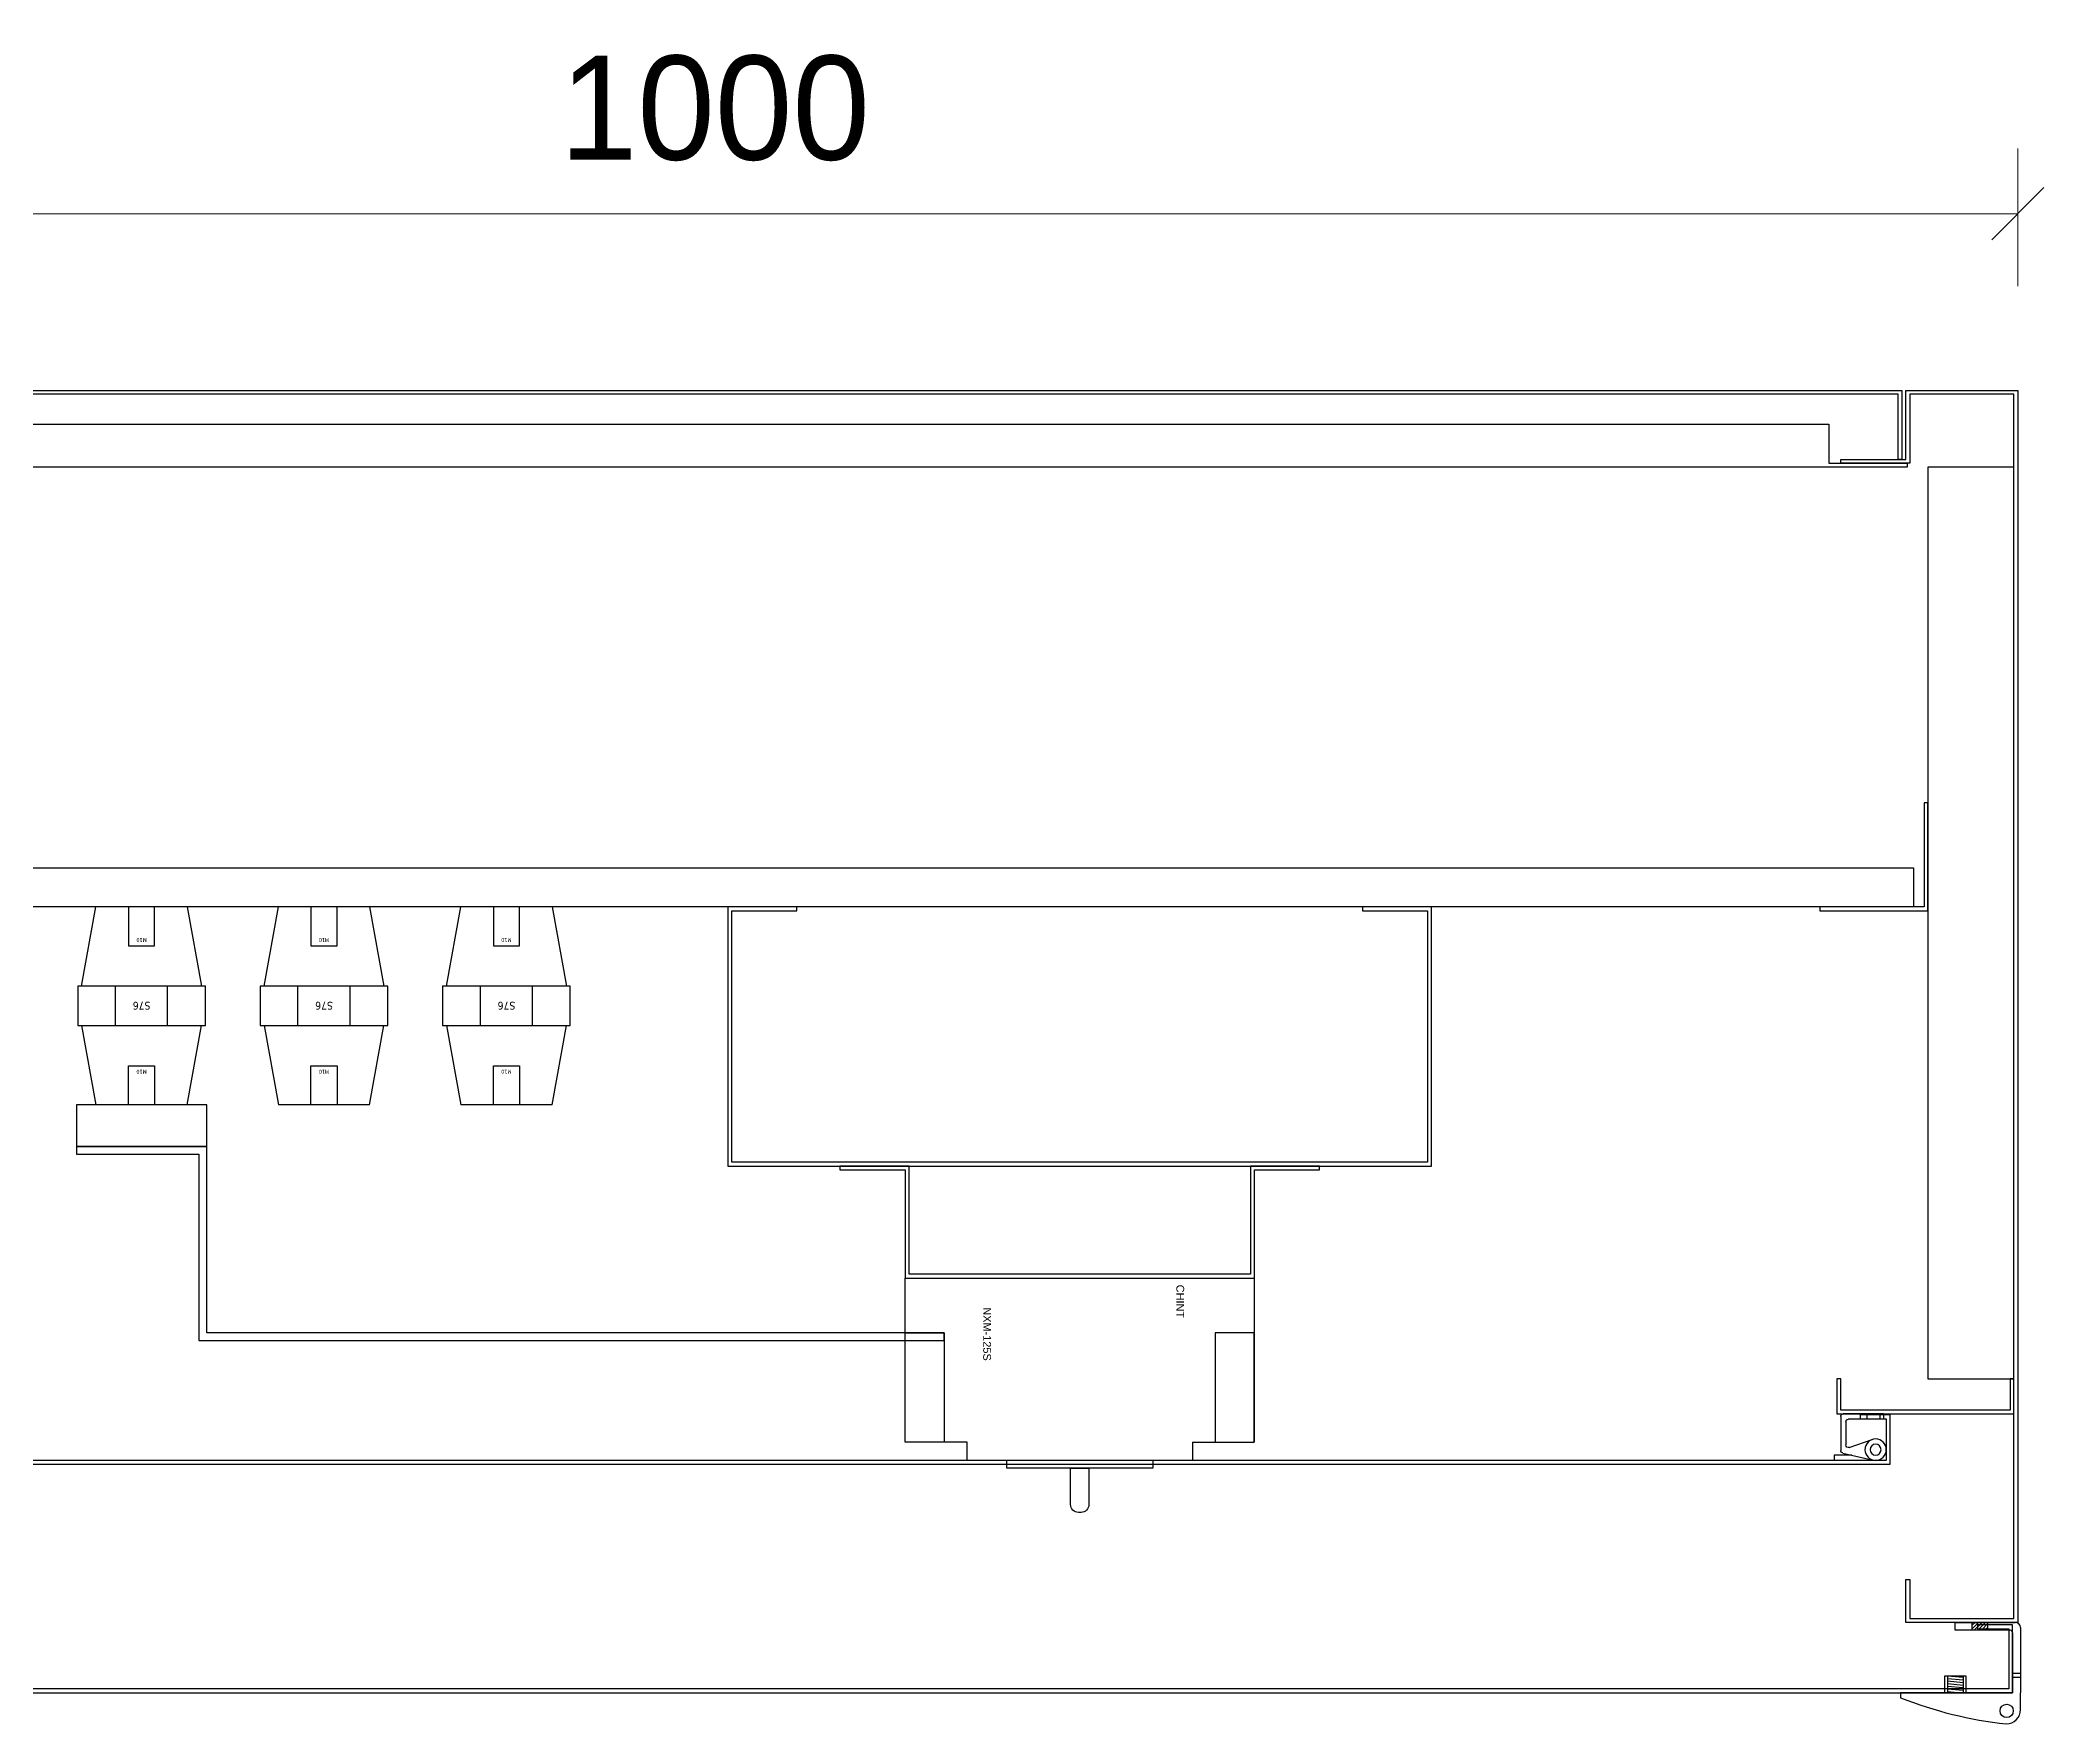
# Model space of a CAD drawing. Header units: millimetres. Extents: x 0 to 5940, y 0 to 4200.
# Drawn here: x 600 to 1369, y 1043 to 1689 of the extents above; entities that cross this region are included whole.
import ezdxf

# ---------------------------------------------------------------- set-up
doc = ezdxf.new("R2010")
doc.units = ezdxf.units.MM
doc.layers.add('DIM', color=253, linetype='Continuous')
doc.layers.add('Ghi chu', color=7, linetype='Continuous')
doc.styles.add('Arial', font='arial.ttf')
doc.dimstyles.new('Dim-40', dxfattribs={"dimtxt": 40, "dimasz": 20, "dimexe": 25, "dimexo": 40, "dimgap": 20, "dimtad": 1, "dimdec": 0, "dimtxsty": 'Standard', "dimblk": 'OBLIQUE', "dimcen": 15, "dimclrd": 5, "dimclre": 5, "dimclrt": 3, "dimazin": 3, "dimtfac": 1, "dimtdec": 0, "dimtmove": 0, "dimatfit": 3, "dimldrblk": 'ARCHTICK', "dimlwd": 9, "dimlwe": 9})

# ---------------------------------------------------------------- blocks, each defined once
blk = doc.blocks.new('nxm-125-2')
at = {"color": 7}
for p, q in [((29591.41, -128993.18), (29654.41, -128993.18)), ((29591.41, -129127.18), (29591.41, -128993.18)), ((29654.41, -129016.93), (29654.41, -128993.18)), ((29661.41, -129032.18), (29661.41, -129088.18)), ((29654.41, -129103.43), (29654.41, -129127.18)), ((29654.41, -129127.18), (29591.41, -129127.18))]:
    blk.add_line(p, q, dxfattribs=at)
for points in [[(29612.41, -129008.18), (29654.41, -129008.18), (29654.41, -128993.18), (29612.41, -128993.18)], [(29612.41, -129112.18), (29654.41, -129112.18), (29654.41, -129127.18), (29612.41, -129127.18)]]:
    blk.add_lwpolyline(points, close=True, dxfattribs=at)
for points in [[(29654.41, -129016.93), (29661.41, -129016.93), (29661.41, -129032.18)], [(29661.41, -129032.18), (29664.41, -129032.18), (29664.41, -129088.18), (29661.41, -129088.18)], [(29661.41, -129088.18), (29661.41, -129103.43), (29654.41, -129103.43)]]:
    blk.add_lwpolyline(points, dxfattribs=at)
blk.add_lwpolyline([(29664.41, -129056.68), (29678.41, -129056.68, -0.414214), (29681.41, -129059.68), (29681.41, -129060.68, -0.414214), (29678.41, -129063.68), (29664.41, -129063.68)], format="xyb", close=True, dxfattribs=at)
at = {"color": 7, "char_height": 3, "attachment_point": 5, "style": 'Arial'}
for s, insert, width in [('CHINT', (29600.37, -129021.63), 12.8015), ('NXM-125S', (29612.91, -129095.73), 34.0899)]:
    blk.add_mtext(s, dxfattribs=dict(at, insert=insert, width=width))
blk = doc.blocks.new('HL044-1.3-B')
h = blk.add_hatch()
h.set_pattern_fill('ANSI31', color=1, scale=0.3, style=0)
h.set_pattern_definition([(45, (-80982.31925, -42991.2648), (-0.673519209, 0.673519209), [])])
h.paths.add_polyline_path([(-15.5, 27), (-15.5, 24), (-9.5, 24), (-9.5, 27)])
at = {"color": 1}
for p, q in [((-22, 24), (-22, 27)), ((-22, 27), (1, 27)), ((-1, 24), (-22, 24)), ((-15.5, 24), (-15.5, 27)), ((-9.5, 24), (-9.5, 27)), ((3, 25), (3, 0)), ((0, 23), (0, 0)), ((0, 0), (-43, 0)), ((-43, 0), (-43, -2)), ((-25, 6.5), (-25, 0)), ((-25, 6.5), (-19, 5.93)), ((-25, 5.5), (-19, 4.93)), ((-25, 4.5), (-19, 3.93)), ((-25, 3.5), (-19, 2.93)), ((-25, 2.5), (-19, 1.93)), ((-25, 1.5), (-19, 0.93)), ((-25, 0.5), (-19.7, 0)), ((-19, 6.5), (-19, 0)), ((0, 7.5), (3, 7.5)), ((0, 6), (3, 6)), ((3, -6.5), (3, 0))]:
    blk.add_line(p, q, dxfattribs=at)
blk.add_lwpolyline([(-26, 6.5), (-18, 6.5), (-18, 0), (-26, 0)], close=True, dxfattribs=at)
blk.add_circle((-2.3, -7), 2.55, dxfattribs=at)
for centre, radius, start, end in [((-1, 23), 1, 0, 90), ((1, 25), 2, 0, 90), ((15.44, 147.65), 160.66, 248.67048, 263.59015), ((-2.5, -6.5), 5.5, 270, 0)]:
    blk.add_arc(centre, radius, start, end, dxfattribs=at)
blk = doc.blocks.new('HL036-1-2')
at = {"layer": 'Ghi chu', "color": 1}
for p, q in [((-3, 17.8), (-18.9, 17.8)), ((-18.9, 15.8), (-18.9, 17.8)), ((-12.06, 15.8), (-18.9, 15.8)), ((-15.62, 14.98), (-3.92, 17.7)), ((-16.4, 1), (-16.4, 14)), ((-14.4, 3), (-14.4, 11.87)), ((-13.08, 12.81), (-4.31, 9.82)), ((0, 0), (-15.4, 0)), ((0, 2), (-13.4, 2)), ((-6.2, 2), (-6.2, 0)), ((-1.2, 2), (-1.2, 0)), ((0, 0), (0, 2))]:
    blk.add_line(p, q, dxfattribs=at)
for radius in [4.1, 2.1]:
    blk.add_circle((-3, 13.7), radius, dxfattribs=at)
for centre, start, end in [((-15.4, 14), 102.96162, 180), ((-13.4, 11.87), 71.32539, 180), ((-15.4, 1), 180, 270), ((-13.4, 3), 180, 270)]:
    blk.add_arc(centre, 1, start, end, dxfattribs=at)
blk = doc.blocks.new('*D10')
at = {"color": 0, "linetype": 'ByBlock', "lineweight": -2}
for p, q in [((369.04, 1632.68), (349.04, 1612.68)), ((1349.04, 1612.68), (1369.04, 1632.68))]:
    blk.add_line(p, q, dxfattribs=at)
at = {"layer": 'Defpoints', "color": 0, "transparency": 16777216}
for p in [(1359.04, 1622.68), (359.04, 1554.84), (1359.04, 1554.84)]:
    blk.add_point(p, dxfattribs=at)
at = {"layer": 'DIM', "color": 5, "lineweight": 9, "transparency": 16777216}
for p, q in [((359.04, 1594.84), (359.04, 1647.68)), ((1359.04, 1594.84), (1359.04, 1647.68)), ((359.04, 1622.68), (1359.04, 1622.68))]:
    blk.add_line(p, q, dxfattribs=at)
at = {"layer": 'DIM', "color": 3, "transparency": 16777216, "insert": (859.04, 1663.1), "char_height": 40, "attachment_point": 5}
blk.add_mtext('1000', dxfattribs=at)
blk = doc.blocks.new('_ArchTick')
at = {"color": 0, "const_width": 0.15}
blk.add_lwpolyline([(-0.5, -0.5), (0.5, 0.5)], dxfattribs=at)
blk = doc.blocks.new('_Oblique')
at = {"color": 0, "linetype": 'ByBlock', "lineweight": -2}
blk.add_line((-0.5, -0.5), (0.5, 0.5), dxfattribs=at)
blk = doc.blocks.new('su76-1')
at = {"color": 1}
for p, q in [((-17.5, 76), (-23, 45.5)), ((-17.5, 76), (17.5, 76)), ((23, 45.5), (17.5, 76)), ((24.5, 45.5), (-24.5, 45.5)), ((-24.5, 45.5), (-24.5, 30.5)), ((-10, 45.5), (-10, 30.5)), ((10, 45.5), (10, 30.5)), ((24.5, 30.5), (24.5, 45.5)), ((-24.5, 30.5), (24.5, 30.5)), ((-23, 30.5), (23, 30.5)), ((-17.5, 0), (-23, 30.5)), ((23, 30.5), (17.5, 0)), ((-17.5, 0), (17.5, 0))]:
    blk.add_line(p, q, dxfattribs=at)
for points in [[(-5, 76), (5, 76), (5, 61), (-5, 61)], [(-5, 0), (5, 0), (5, 15), (-5, 15)]]:
    blk.add_lwpolyline(points, close=True, dxfattribs=at)
at = {"color": 1, "width": 30.0978, "attachment_point": 5}
for s, insert, char_height in [('{\\fTahoma|b0|i0|c0|p34;M10}', (0, 63.29), 1.5), ('{\\fTahoma|b0|i0|c0|p34;S76}', (0, 37.91), 3), ('{\\fTahoma|b0|i0|c0|p34;M10}', (0, 12.71), 1.5)]:
    blk.add_mtext(s, dxfattribs=dict(at, insert=insert, char_height=char_height))

msp = doc.modelspace()

# ---------------------------------------------------------------- linework, layer by layer
at = {"color": 7}
for points in [[(1313.04, 1528.34), (1313.04, 1553.34), (405.04, 1553.34), (405.04, 1528.34), (403.54, 1528.34), (403.54, 1554.84), (1314.54, 1554.84), (1314.54, 1528.34)], [(1317.54, 1098.34), (1317.54, 1083.34), (1357.54, 1083.34), (1357.54, 1553.34), (1317.54, 1553.34), (1317.54, 1526.84), (1291.04, 1526.84), (1291.04, 1528.34), (1316.04, 1528.34), (1316.04, 1554.84), (1359.04, 1554.84), (1359.04, 1081.84), (1316.04, 1081.84), (1316.04, 1098.34)], [(1356.04, 1175.34), (1356.04, 1163.34), (1291.04, 1163.34), (1291.04, 1175.34), (1289.54, 1175.34), (1289.54, 1161.84), (1357.54, 1161.84), (1357.54, 1175.34)], [(1343.54, 1079.34), (1355.54, 1079.34), (1355.54, 1056.34), (360.54, 1056.34), (360.54, 1079.34), (372.54, 1079.34), (372.54, 1080.84), (359.04, 1080.84), (359.04, 1054.84), (1357.04, 1054.84), (1357.04, 1080.84), (1343.54, 1080.84)]]:
    msp.add_lwpolyline(points, close=True, dxfattribs=at)
at = {"color": 8}
msp.add_lwpolyline([(1286.54, 1526.84), (1316.54, 1526.84), (1316.54, 1525.34), (401.54, 1525.34), (401.54, 1526.84), (431.54, 1526.84), (431.54, 1541.84), (1286.54, 1541.84), (1286.54, 1526.84)], dxfattribs=at)
for points in [[(1357.54, 1525.34), (1324.54, 1525.34), (1324.54, 1175.34), (1357.54, 1175.34)], [(1283.04, 1355.04), (1324.54, 1355.04), (1324.54, 1396.54), (1323.04, 1396.54), (1323.04, 1356.54), (1283.04, 1356.54)], [(399.04, 1371.54), (1319.04, 1371.54), (1319.04, 1356.54), (399.04, 1356.54)], [(890.54, 1356.54), (864.04, 1356.54), (864.04, 1257.04), (1134.04, 1257.04), (1134.04, 1356.54), (1107.54, 1356.54), (1107.54, 1355.04), (1132.54, 1355.04), (1132.54, 1258.54), (865.54, 1258.54), (865.54, 1355.04), (890.54, 1355.04)], [(907.04, 1255.54), (932.04, 1255.54), (932.04, 1214.04), (1066.04, 1214.04), (1066.04, 1255.54), (1091.04, 1255.54), (1091.04, 1257.04), (1064.54, 1257.04), (1064.54, 1215.54), (933.54, 1215.54), (933.54, 1257.04), (907.04, 1257.04)]]:
    msp.add_lwpolyline(points, close=True, dxfattribs=at)
at = {"color": 1}
for points in [[(614.04, 1264.54), (664.04, 1264.54), (664.04, 1280.54), (614.04, 1280.54)], [(667.54, 1190.04), (947.04, 1190.04), (947.04, 1193.04), (664.04, 1193.04), (664.04, 1264.54), (657.54, 1264.54), (614.04, 1264.54), (614.04, 1261.54), (661.04, 1261.54), (661.04, 1190.04)]]:
    msp.add_lwpolyline(points, close=True, dxfattribs=at)
at = {"color": 6}
msp.add_lwpolyline([(1298.54, 1160.04), (1308.54, 1160.04), (1308.54, 1144.04), (409.54, 1144.04), (409.54, 1160.04), (419.54, 1160.04), (419.54, 1161.54), (408.04, 1161.54), (408.04, 1142.54), (1310.04, 1142.54), (1310.04, 1161.54), (1298.54, 1161.54)], close=True, dxfattribs=at)

# ---------------------------------------------------------------- block references
at = {"color": 2, "rotation": 180}
for p in [(639.04, 1356.54), (709.04, 1356.54), (779.04, 1356.54)]:
    msp.add_blockref('su76-1', p, dxfattribs=at)
at = {"color": 7, "rotation": 270}
msp.add_blockref('nxm-125-2', (130059.21, 30805.44), dxfattribs=at)
at = {"color": 7, "xscale": -1, "rotation": 180}
msp.add_blockref('HL036-1-2', (1307.44, 1161.84), dxfattribs=at)
at = {"color": 7}
msp.add_blockref('HL044-1.3-B', (1357.04, 1054.84), dxfattribs=at)

# ---------------------------------------------------------------- dimensions: what is measured, and where the dimension line sits
at = {"layer": 'DIM', "color": 7}
dim = msp.add_linear_dim(base=(1359.04, 1622.68), p1=(359.04, 1554.84), p2=(1359.04, 1554.84), dimstyle='Dim-40', dxfattribs=at)
dim.commit()
dim.dimension.update_dxf_attribs({"geometry": '*D10', "text_midpoint": (859.04, 1663.1)})

doc.saveas('drawing.dxf')
